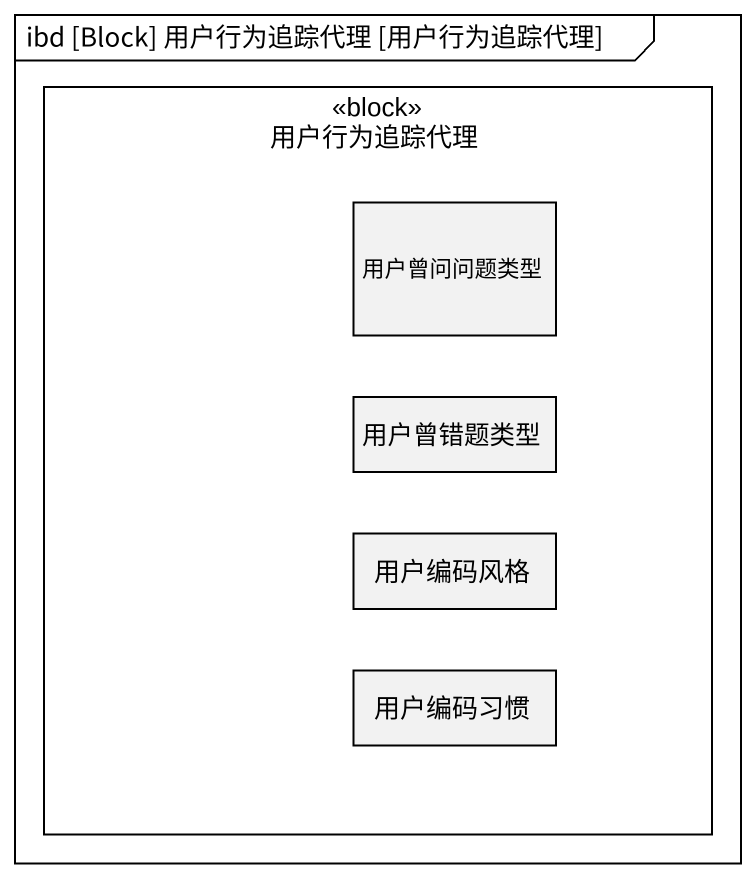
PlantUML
@startuml
mainframe ibd [Block] 用户行为追踪代理 [用户行为追踪代理]
rectangle 用户行为追踪代理 <<block>> {
  rectangle 用户曾问问题类型
  rectangle 用户曾错题类型
  rectangle 用户编码风格
  rectangle 用户编码习惯
}
@enduml
